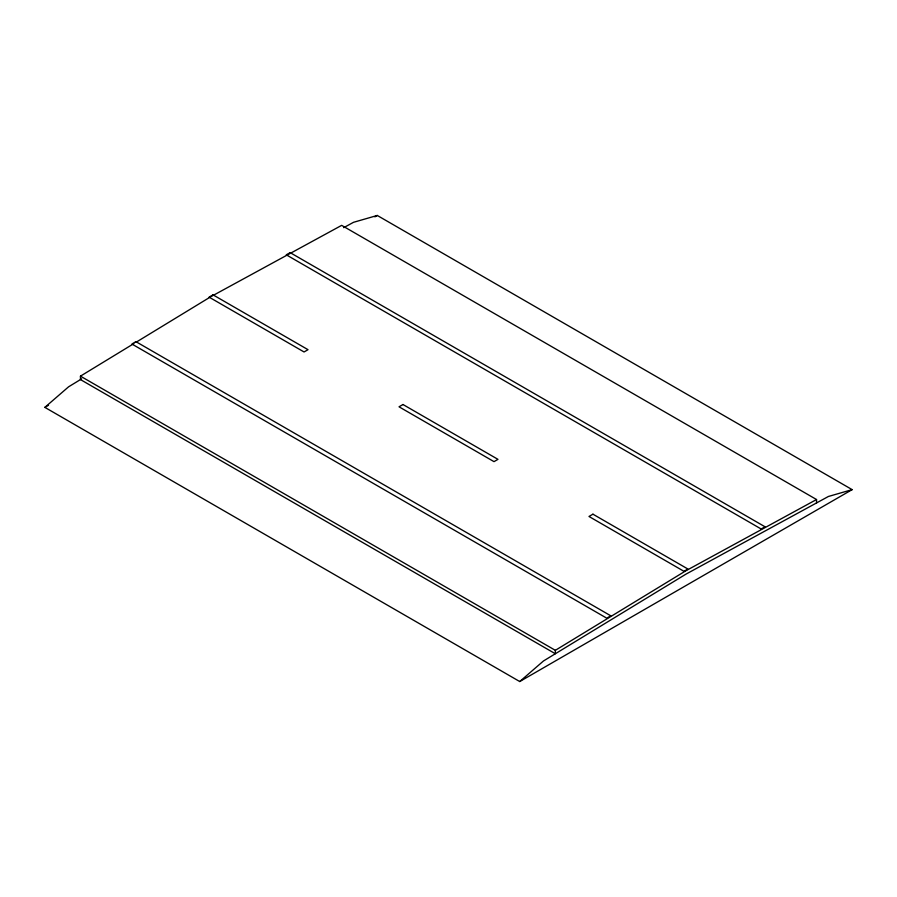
<?xml version="1.0" encoding="UTF-8"?>
<svg xmlns="http://www.w3.org/2000/svg" width="897" height="897" viewBox="0 0 897 897"><rect width="100%" height="100%" fill="white"/><g stroke="black" fill="none" stroke-linecap="round" stroke-linejoin="round"><path stroke-width="1.35" d="M343.697 227.67L353.519 222.31L377.267 215.459L852.15 489.627L519.733 681.541L44.85 407.373L68.598 386.809L81.649 378.848M519.733 681.541L543.481 660.977L685.936 574.158L828.402 496.478L852.15 489.627M816.539 502.948L816.539 499.528L685.936 570.739L555.344 650.325L555.344 653.745L80.461 379.577L80.461 376.146L133.9 343.585M136.266 342.138L209.876 297.288M44.85 407.373L48.494 405.276M374.845 216.861L377.267 215.459M211.064 296.559L341.656 225.36L816.539 499.528M80.461 376.146L555.344 650.325M135.873 341.622L131.915 344.033L606.798 618.201L610.756 615.791L135.873 341.622M213.038 294.855L209.079 297.131L304.061 351.972L308.019 349.684L213.038 294.855M402.988 404.513L399.03 406.801L494.012 461.641L497.97 459.354L402.988 404.513M592.939 514.183L588.981 516.47L683.963 571.311L687.921 569.023L592.939 514.183M290.202 252.651L286.244 254.804L761.127 528.972L765.085 526.819L290.202 252.651"/></g></svg>
